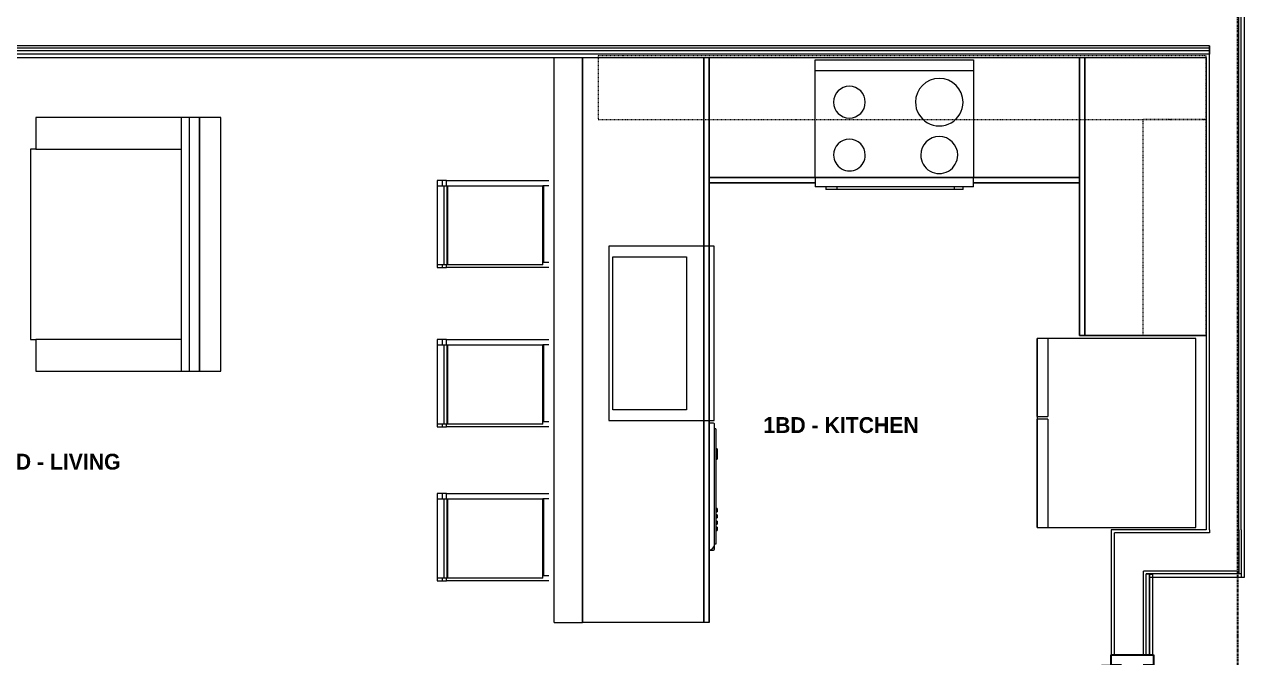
# Model space of a CAD drawing. Header units: inches. Extents: x -4093 to -1777, y 9773 to 12264.
# Drawn here: x -3711.1 to -3480, y 11007.9 to 11127.7 of the extents above; entities that cross this region are included whole.
import ezdxf

# ---------------------------------------------------------------- set-up
doc = ezdxf.new("R2010")
doc.units = ezdxf.units.IN
doc.header["$MEASUREMENT"] = 0
doc.linetypes.add('Dash', pattern=[0.25, 0.125, -0.125])
doc.linetypes.add('Grid Line 1_2_', pattern=[0.875, 0.5, -0.125, 0.125, -0.125])
for name, color, linetype, lineweight in [('0-1', 7, 'Continuous', 5), ('0-2', 7, 'Continuous', 9), ('0-3', 8, 'Continuous', 9), ('A-AREA-IDEN', 2, 'Continuous', 9), ('A-DOOR-1', 7, 'Continuous', 9), ('A-DOOR-2', 10, 'Continuous', 30), ('A-DOOR-FRAM-1', 10, 'Continuous', 30), ('A-WALL-1', 7, 'Continuous', 9), ('A-WALL-2', 250, 'Continuous', 18), ('I-FURN', 30, 'Continuous', 9), ('I-FURN-1', 7, 'Continuous', 9), ('I-WALL-1', 7, 'Continuous', 9), ('P-SANR-FIXT-1', 7, 'Continuous', 9), ('Q-CASE-1', 7, 'Continuous', 9), ('Q-CASE-HDLN-1', 7, 'Dash', 9), ('Q-SPCQ-1', 7, 'Continuous', 9), ('S-GRID-1', 1, 'Grid Line 1_2_', 30)]:
    doc.layers.add(name, color=color, linetype=linetype, lineweight=lineweight)
doc.styles.add('Century Gothic_B', font='GOTHICB.TTF', dxfattribs={"height": 3})

# ---------------------------------------------------------------- blocks, each defined once
blk = doc.blocks.new('Couch-Both_Arms-Generic - 2-1352635-BACKGROUND - 3RD FLOOR')
at = {"layer": 'I-FURN'}
for p, q in [((-24, 13.5), (24, 13.5)), ((24, 13.5), (-24, 13.5)), ((-24, 13.5), (-24, 10)), ((24, 10), (24, 13.5)), ((-24, 11.5), (24, 11.5)), ((-24, 10), (-24, -17.5)), ((-24, 10), (24, 10)), ((-18, -17.5), (-18, 10)), ((18, 10), (18, -17.5)), ((24, -17.5), (24, 10)), ((-24, -17.5), (-18, -17.5)), ((-18, -17.5), (-18, -18.5)), ((18, -18.5), (18, -17.5)), ((18, -17.5), (24, -17.5)), ((-18, -18.5), (18, -18.5))]:
    blk.add_line(p, q, dxfattribs=at)
at = {"layer": 'I-FURN-1'}
for p, q in [((24, 17.5), (-24, 17.5)), ((-24, 17.5), (-24, 13.5)), ((24, 13.5), (24, 17.5))]:
    blk.add_line(p, q, dxfattribs=at)
blk = doc.blocks.new('Bar_Stool_6722_1_ - Bar_Stool_6722_1_-V58-BACKGROUND - 3RD FLOOR')
at = {"layer": 'I-FURN-1'}
for p, q in [((0, 19.21), (0, 21.13)), ((1, 21.13), (1, 20.14)), ((15.5, 20.14), (15.5, 21.13)), ((16.5, 21.13), (16.5, 19.21)), ((0, 17.72), (0, 19.21)), ((1, 20.14), (15.5, 20.14)), ((1, 20.14), (1, 20.06)), ((1, 20.06), (1, 19.99)), ((16, 20), (1, 20)), ((1, 19.89), (1, 19.99)), ((1, 17.63), (1, 19.89)), ((15.5, 20.06), (15.5, 20.14)), ((15.5, 19.99), (15.5, 20.06)), ((16, 19.99), (16, 19.89)), ((16, 19.89), (16, 17.63)), ((16.5, 19.21), (16.5, 17.72)), ((0, 1.78), (0, 17.72)), ((1, 2.03), (1, 17.63)), ((16, 17.63), (16, 2.03)), ((16.5, 17.72), (16.5, 1.78)), ((1, 1.78), (0, 1.78)), ((0, 1.78), (0, 0.98)), ((1, 0.98), (0, 0.98)), ((0, 0.98), (0, 0)), ((1, 1.91), (1, 2.03)), ((16, 2.03), (1, 2.03)), ((1, 1.24), (1, 1.91)), ((16, 1.91), (1, 1.91)), ((1, 0), (1, 1.24)), ((1, 1.24), (16, 1.24)), ((16, 2.03), (16, 1.91)), ((16, 1.91), (16, 1.24)), ((16.5, 1.78), (16, 1.78)), ((16, 1.24), (16, 0)), ((16.5, 0.98), (16, 0.98)), ((16.5, 0.98), (16.5, 1.78)), ((16.5, 0), (16.5, 0.98)), ((0, 0), (1, 0)), ((1, 0), (16, 0)), ((16, 0), (16.5, 0))]:
    blk.add_line(p, q, dxfattribs=at)
blk = doc.blocks.new('OD_CW_Upper Cabinet - OD_CW_Upper Cabinet-4366995-BACKGROUND - 3RD FLOOR')
at = {"layer": 'Q-CASE-HDLN-1'}
for p, q in [((115.86, 24), (0.74, 24)), ((0.74, 24), (0.74, 12)), ((115.86, 12), (115.86, 24)), ((0.74, 12), (115.86, 12))]:
    blk.add_line(p, q, dxfattribs=at)
blk = doc.blocks.new('OD_CW_Base Cabinet - OD_CW_Base Cabinet-V59-BACKGROUND - 3RD FLOOR')
at = {"layer": 'Q-CASE-1'}
for p, q in [((70.86, 0), (70.86, 23.69)), ((70.86, 23.69), (70.86, 1)), ((0.74, 1), (20.8, 1)), ((20.8, 1), (0.74, 1)), ((0.74, 0), (20.8, 0)), ((20.8, 0), (0.74, 0)), ((50.8, 1), (70.86, 1)), ((70.86, 1), (50.8, 1)), ((50.8, 0), (70.86, 0)), ((70.86, 0), (50.8, 0)), ((70.86, 1), (70.86, 0))]:
    blk.add_line(p, q, dxfattribs=at)
blk = doc.blocks.new('OD_CW_Base Cabinet - OD_CW_Base Cabinet-V60-BACKGROUND - 3RD FLOOR')
at = {"layer": 'Q-CASE-1'}
for p, q in [((0.74, 24), (0.74, 0)), ((107.61, 24), (0.74, 24)), ((0.74, 0), (107.61, 0))]:
    blk.add_line(p, q, dxfattribs=at)
blk = doc.blocks.new('OD_CW_Upper Cabinet - OD_CW_Upper Cabinet-4366996-BACKGROUND - 3RD FLOOR')
at = {"layer": 'Q-CASE-HDLN-1'}
for p, q in [((41.64, 24), (0.74, 24)), ((0.74, 24), (0.74, 12)), ((41.64, 12), (41.64, 24)), ((0.74, 12), (41.64, 12))]:
    blk.add_line(p, q, dxfattribs=at)
blk = doc.blocks.new('OD_CW_Base Cabinet - OD_CW_Base Cabinet-V70-BACKGROUND - 3RD FLOOR')
at = {"layer": 'Q-CASE-1'}
for p, q in [((53.64, 0), (53.64, 24)), ((53.64, 24), (53.64, 1)), ((1.05, 1), (53.64, 1)), ((53.64, 1), (1.05, 1)), ((1.05, 0), (53.64, 0)), ((53.64, 0), (1.05, 0)), ((53.64, 1), (53.64, 0))]:
    blk.add_line(p, q, dxfattribs=at)
blk = doc.blocks.new('Refrigerator_-_Side-by-Side_6047 - 36_ X 30_-345559-BACKGROUND - 3RD FLOOR')
at = {"layer": 'Q-SPCQ-1'}
for p, q in [((17.87, 14.42), (-17.88, 14.42)), ((-17.88, 14.42), (-17.88, -15.58)), ((17.87, -15.58), (17.87, 14.42)), ((-17.88, -13.58), (-3.13, -13.58)), ((-17.88, -13.58), (-17.88, -15.58)), ((-3.13, -15.58), (-3.13, -13.58)), ((-2.63, -13.58), (17.87, -13.58)), ((-2.63, -13.58), (-2.63, -15.58)), ((17.87, -15.58), (17.87, -13.58)), ((-17.88, -15.58), (17.87, -15.58)), ((-3.13, -15.58), (-17.88, -15.58)), ((17.87, -15.58), (-2.63, -15.58))]:
    blk.add_line(p, q, dxfattribs=at)
blk = doc.blocks.new('Dishwasher_15404 - 34_ counter-3395311-BACKGROUND - 3RD FLOOR')
at = {"layer": 'Q-SPCQ-1'}
for p, q in [((23.68, 0), (22.88, 0)), ((23.87, -22.93), (23.87, -0.2)), ((24.12, -1.09), (23.87, -1.09)), ((24.12, -1.09), (24.12, -22.91)), ((24.37, -4.82), (24.12, -4.82)), ((24.12, -6.79), (24.37, -6.79)), ((24.37, -4.82), (24.37, -5.81)), ((24.37, -5.81), (24.37, -6.79)), ((24.37, -16.15), (24.12, -16.15)), ((24.37, -16.15), (24.37, -16.74)), ((24.12, -16.74), (24.37, -16.74)), ((24.37, -17.33), (24.12, -17.33)), ((24.12, -17.92), (24.37, -17.92)), ((24.37, -17.33), (24.37, -17.92)), ((24.37, -18.51), (24.12, -18.51)), ((24.12, -19.1), (24.37, -19.1)), ((24.37, -19.69), (24.12, -19.69)), ((24.12, -20.28), (24.37, -20.28)), ((24.37, -18.51), (24.37, -19.1)), ((24.37, -19.69), (24.37, -20.28)), ((24.12, -22.91), (23.87, -22.91)), ((23.87, -23.8), (23.87, -22.93)), ((22.88, -24), (23.68, -24))]:
    blk.add_line(p, q, dxfattribs=at)
for centre, radius, start, end in [((23.68, -0.2), 0.197, 360, 90), ((23.68, -0.2), 0.197, 15, 75), ((22.8, -22.93), 1.07, 273.885, 0), ((23.68, -23.8), 0.197, 270, 0)]:
    blk.add_arc(centre, radius, start, end, dxfattribs=at)
blk = doc.blocks.new('Range - 24_ x 30_-3317832-BACKGROUND - 3RD FLOOR')
at = {"layer": 'Q-SPCQ-1'}
for p, q in [((2, 0.5), (3.61, 0.5)), ((2, 0.5), (2, 0)), ((3.61, 0.5), (25.87, 0.5)), ((3.61, 0.5), (3.61, 0)), ((25.87, 0), (25.87, 0.5)), ((25.87, 0.5), (28, 0.5)), ((28, 0), (28, 0.5)), ((0, 0), (30, 0)), ((0, 0), (0, -1.75)), ((0, -1.75), (30, -1.75)), ((0, -22), (0, -1.75)), ((30, -1.75), (0, -1.75)), ((30, -1.75), (30, 0)), ((30, -1.75), (30, -22)), ((0, -24), (0, -22)), ((30, -22), (0, -22)), ((30, -22), (30, -24)), ((30, -24), (0, -24))]:
    blk.add_line(p, q, dxfattribs=at)
for centre, radius, start, end in [((6.5, -6), 3.5, 360, 180), ((23.5, -6), 3, 360, 180), ((6.5, -6), 3.5, 180, 360), ((23.5, -6), 3, 180, 360), ((6.5, -16), 4.5, 360, 180), ((23.5, -16), 3, 0, 180), ((6.5, -16), 4.5, 180, 360), ((23.5, -16), 3, 180, 360)]:
    blk.add_arc(centre, radius, start, end, dxfattribs=at)
blk = doc.blocks.new('Stainless Steel Farmhous Kitchen Sink - Stainless Steel Farmhous Kitchen Sink-4315883-BACKGROUND - 3RD FLOOR')
at = {"layer": 'P-SANR-FIXT-1'}
for p, q in [((-33, 22.2), (-33, 2.25)), ((0, 22.2), (-33, 22.2)), ((0, 2.25), (0, 22.2)), ((-31, 3), (-31, 16.96)), ((-31, 16.96), (-2, 16.96)), ((-2, 16.96), (-2, 3)), ((-2, 3), (-31, 3)), ((-33, 2.25), (0, 2.25))]:
    blk.add_line(p, q, dxfattribs=at)
blk = doc.blocks.new('CTR - 1st Phase - Unit Layouts_rvt-1-BACKGROUND - 3RD FLOOR')
at = {"layer": 'A-WALL-1'}
for p, q in [((-3610.8, 11014.56), (-3610.8, 11121.44)), ((-3605.42, 11121.44), (-3605.42, 11014.56)), ((-3610.8, 11014.56), (-3605.42, 11014.56))]:
    blk.add_line(p, q, dxfattribs=at)
at = {"layer": 'Q-CASE-1'}
for p, q in [((-3605.42, 11014.56), (-3605.42, 11121.44)), ((-3582.42, 11121.44), (-3582.42, 11014.56)), ((-3582.42, 11014.56), (-3582.42, 11121.44)), ((-3581.42, 11121.44), (-3581.42, 11014.56)), ((-3582.42, 11014.56), (-3605.42, 11014.56)), ((-3581.42, 11014.56), (-3582.42, 11014.56))]:
    blk.add_line(p, q, dxfattribs=at)
at = {"layer": '0-2'}
for name, p, rotation in [('OD_CW_Base Cabinet - OD_CW_Base Cabinet-V60-BACKGROUND - 3RD FLOOR', (-3581.42, 11013.83), 90.00000000000132), ('OD_CW_Base Cabinet - OD_CW_Base Cabinet-V70-BACKGROUND - 3RD FLOOR', (-3511.3, 11122.49), 270.0000000000011), ('Range - 24_ x 30_-3317832-BACKGROUND - 3RD FLOOR', (-3531.36, 11097), 180), ('Couch-Both_Arms-Generic - 2-1352635-BACKGROUND - 3RD FLOOR', (-3691.4, 11086.11), 270.0000000000344), ('OD_CW_Upper Cabinet - OD_CW_Upper Cabinet-4366996-BACKGROUND - 3RD FLOOR', (-3511.3, 11110.49), 269.9999999999955), ('Bar_Stool_6722_1_ - Bar_Stool_6722_1_-V58-BACKGROUND - 3RD FLOOR', (-3632.92, 11098.2), 270.0000000000941), ('Stainless Steel Farmhous Kitchen Sink - Stainless Steel Farmhous Kitchen Sink-4315883-BACKGROUND - 3RD FLOOR', (-3602.66, 11052.75), 269.9999999999995), ('Refrigerator_-_Side-by-Side_6047 - 36_ X 30_-345559-BACKGROUND - 3RD FLOOR', (-3503.72, 11050.41), 269.9999999999981), ('Bar_Stool_6722_1_ - Bar_Stool_6722_1_-V58-BACKGROUND - 3RD FLOOR', (-3632.92, 11068.07), 270.0000000000941), ('Bar_Stool_6722_1_ - Bar_Stool_6722_1_-V58-BACKGROUND - 3RD FLOOR', (-3632.92, 11038.95), 270.0000000000941)]:
    blk.add_blockref(name, p, dxfattribs=dict(at, rotation=rotation))
for name, p in [('OD_CW_Upper Cabinet - OD_CW_Upper Cabinet-4366995-BACKGROUND - 3RD FLOOR', (-3603.16, 11097.75)), ('OD_CW_Base Cabinet - OD_CW_Base Cabinet-V59-BACKGROUND - 3RD FLOOR', (-3582.16, 11097.75)), ('Dishwasher_15404 - 34_ counter-3395311-BACKGROUND - 3RD FLOOR', (-3604.3, 11052.25))]:
    blk.add_blockref(name, p, dxfattribs=at)
blk = doc.blocks.new('HOLLOW METAL - UNIT DOOR-2191977-BACKGROUND - 3RD FLOOR')
at = {"layer": 'A-DOOR-1'}
blk.add_arc((18, -3.875), 36, 180, 270, dxfattribs=at)
at = {"layer": 'A-DOOR-2'}
for p, q in [((16.25, -3.875), (18, -3.875)), ((16.25, -39.875), (16.25, -3.875)), ((18, -3.875), (18, -39.875)), ((18, -39.875), (16.25, -39.875))]:
    blk.add_line(p, q, dxfattribs=at)
at = {"layer": 'A-DOOR-FRAM-1'}
for p, q in [((-20, 4.125), (-18, 4.125)), ((-20, -3.875), (-20, 4.125)), ((-18, 4.125), (-18, 2.1875)), ((18, 4.125), (20, 4.125)), ((18, 2.1875), (18, 4.125)), ((20, 4.125), (20, -3.875)), ((-18, 2.1875), (-17.375, 2.1875)), ((-17.375, 2.1875), (-17.375, -1.9375)), ((17.375, 2.1875), (18, 2.1875)), ((17.375, -1.9375), (17.375, 2.1875)), ((-18, -1.9375), (-18, -3.875)), ((-17.375, -1.9375), (-18, -1.9375)), ((18, -1.9375), (17.375, -1.9375)), ((18, -3.875), (18, -1.9375)), ((-18, -3.875), (-20, -3.875)), ((20, -3.875), (18, -3.875))]:
    blk.add_line(p, q, dxfattribs=at)
blk = doc.blocks.new('CTR - 1st Phase - Common Walls_rvt-1-BACKGROUND - 3RD FLOOR')
at = {"layer": 'A-WALL-2'}
for p, q in [((-3481.17, 11032.1), (-3481.17, 11362.61)), ((-3480.67, 11032.1), (-3480.67, 11362.61)), ((-3487.3, 11123.69), (-3852.47, 11123.69)), ((-3487.3, 11123.19), (-3745.41, 11123.19)), ((-3487.3, 11122.69), (-3745.41, 11122.69)), ((-3487.3, 11122.06), (-3745.41, 11122.06)), ((-3486.67, 11123.69), (-3487.3, 11123.69)), ((-3486.67, 11123.19), (-3487.3, 11123.19)), ((-3486.67, 11122.69), (-3487.3, 11122.69)), ((-3486.67, 11122.06), (-3487.3, 11122.06)), ((-3486.67, 11123.69), (-3486.67, 11123.19)), ((-3486.67, 11123.19), (-3486.67, 11123.69)), ((-3486.67, 11123.19), (-3486.67, 11122.69)), ((-3486.67, 11122.69), (-3486.67, 11123.19)), ((-3486.67, 11122.69), (-3486.67, 11122.06)), ((-3486.67, 11122.06), (-3486.67, 11122.69)), ((-3486.67, 11032.1), (-3486.67, 11122.06)), ((-3504.67, 11024.23), (-3504.67, 11031.48)), ((-3486.67, 11031.48), (-3504.67, 11031.48)), ((-3486.67, 11032.1), (-3486.67, 11031.48)), ((-3481.17, 11032.1), (-3481.17, 11031.48)), ((-3481.17, 11031.48), (-3481.17, 11024.23)), ((-3480.67, 11032.1), (-3480.67, 11023.73)), ((-3504.67, 11023.1), (-3504.67, 11024.23)), ((-3504.67, 11008.44), (-3504.67, 11023.1)), ((-3499.17, 11023.73), (-3499.17, 11024.23)), ((-3481.17, 11024.23), (-3499.17, 11024.23)), ((-3499.17, 11023.1), (-3499.17, 11023.73)), ((-3499.17, 11008.44), (-3499.17, 11023.1)), ((-3498.67, 11023.73), (-3498.05, 11023.73)), ((-3498.67, 11023.1), (-3498.67, 11023.73)), ((-3498.05, 11023.73), (-3498.67, 11023.73)), ((-3498.67, 11008.44), (-3498.67, 11023.1)), ((-3498.05, 11023.1), (-3498.05, 11023.73)), ((-3481.17, 11023.73), (-3498.05, 11023.73)), ((-3481.17, 11024.23), (-3481.17, 11023.73)), ((-3480.67, 11023.73), (-3481.17, 11023.73)), ((-3480.67, 11023.73), (-3481.17, 11023.73)), ((-3480.67, 11023.73), (-3480.67, 11023.1))]:
    blk.add_line(p, q, dxfattribs=at)
at = {"layer": 'I-WALL-1'}
for p, q in [((-3480.05, 11032.1), (-3480.05, 11362.61)), ((-3745.41, 11121.44), (-3487.3, 11121.44)), ((-3487.3, 11121.44), (-3487.3, 11032.1)), ((-3487.3, 11032.1), (-3505.3, 11032.1)), ((-3505.3, 11032.1), (-3505.3, 11031.48)), ((-3505.3, 11031.48), (-3505.3, 11023.1)), ((-3480.05, 11023.1), (-3480.05, 11032.1)), ((-3505.3, 11023.1), (-3505.3, 11008.44)), ((-3498.05, 11023.6), (-3498.05, 11008.44)), ((-3497.42, 11023.6), (-3498.05, 11023.6)), ((-3498.05, 11008.44), (-3498.05, 11023.1)), ((-3498.05, 11023.1), (-3480.67, 11023.1)), ((-3497.42, 11008.44), (-3497.42, 11023.6)), ((-3480.67, 11023.1), (-3480.05, 11023.1))]:
    blk.add_line(p, q, dxfattribs=at)
at = {"layer": '0-3', "rotation": 270.0000000000105}
blk.add_blockref('HOLLOW METAL - UNIT DOOR-2191977-BACKGROUND - 3RD FLOOR', (-3501.42, 10988.44), dxfattribs=at)
blk = doc.blocks.new('CTR - 1st Phase - Structure_rvt-1-BACKGROUND - 3RD FLOOR')
at = {"layer": 'S-GRID-1'}
blk.add_line((-3481.32, 9772.61), (-3481.32, 12247.5), dxfattribs=at)

msp = doc.modelspace()

# ---------------------------------------------------------------- block references
at = {"layer": '0-1'}
for name in ['CTR - 1st Phase - Structure_rvt-1-BACKGROUND - 3RD FLOOR', 'CTR - 1st Phase - Unit Layouts_rvt-1-BACKGROUND - 3RD FLOOR', 'CTR - 1st Phase - Common Walls_rvt-1-BACKGROUND - 3RD FLOOR']:
    msp.add_blockref(name, (0, 0), dxfattribs=at)

# ---------------------------------------------------------------- texts
at = {"layer": 'A-AREA-IDEN', "char_height": 3, "attachment_point": 1, "style": 'Century Gothic_B'}
for s, insert, width in [('1BD - KITCHEN', (-3571.17, 11053.4), 35.451), ('1BD - LIVING', (-3717.83, 11046.47), 31.411)]:
    msp.add_mtext(s, dxfattribs=dict(at, insert=insert, width=width))

doc.saveas('drawing.dxf')
